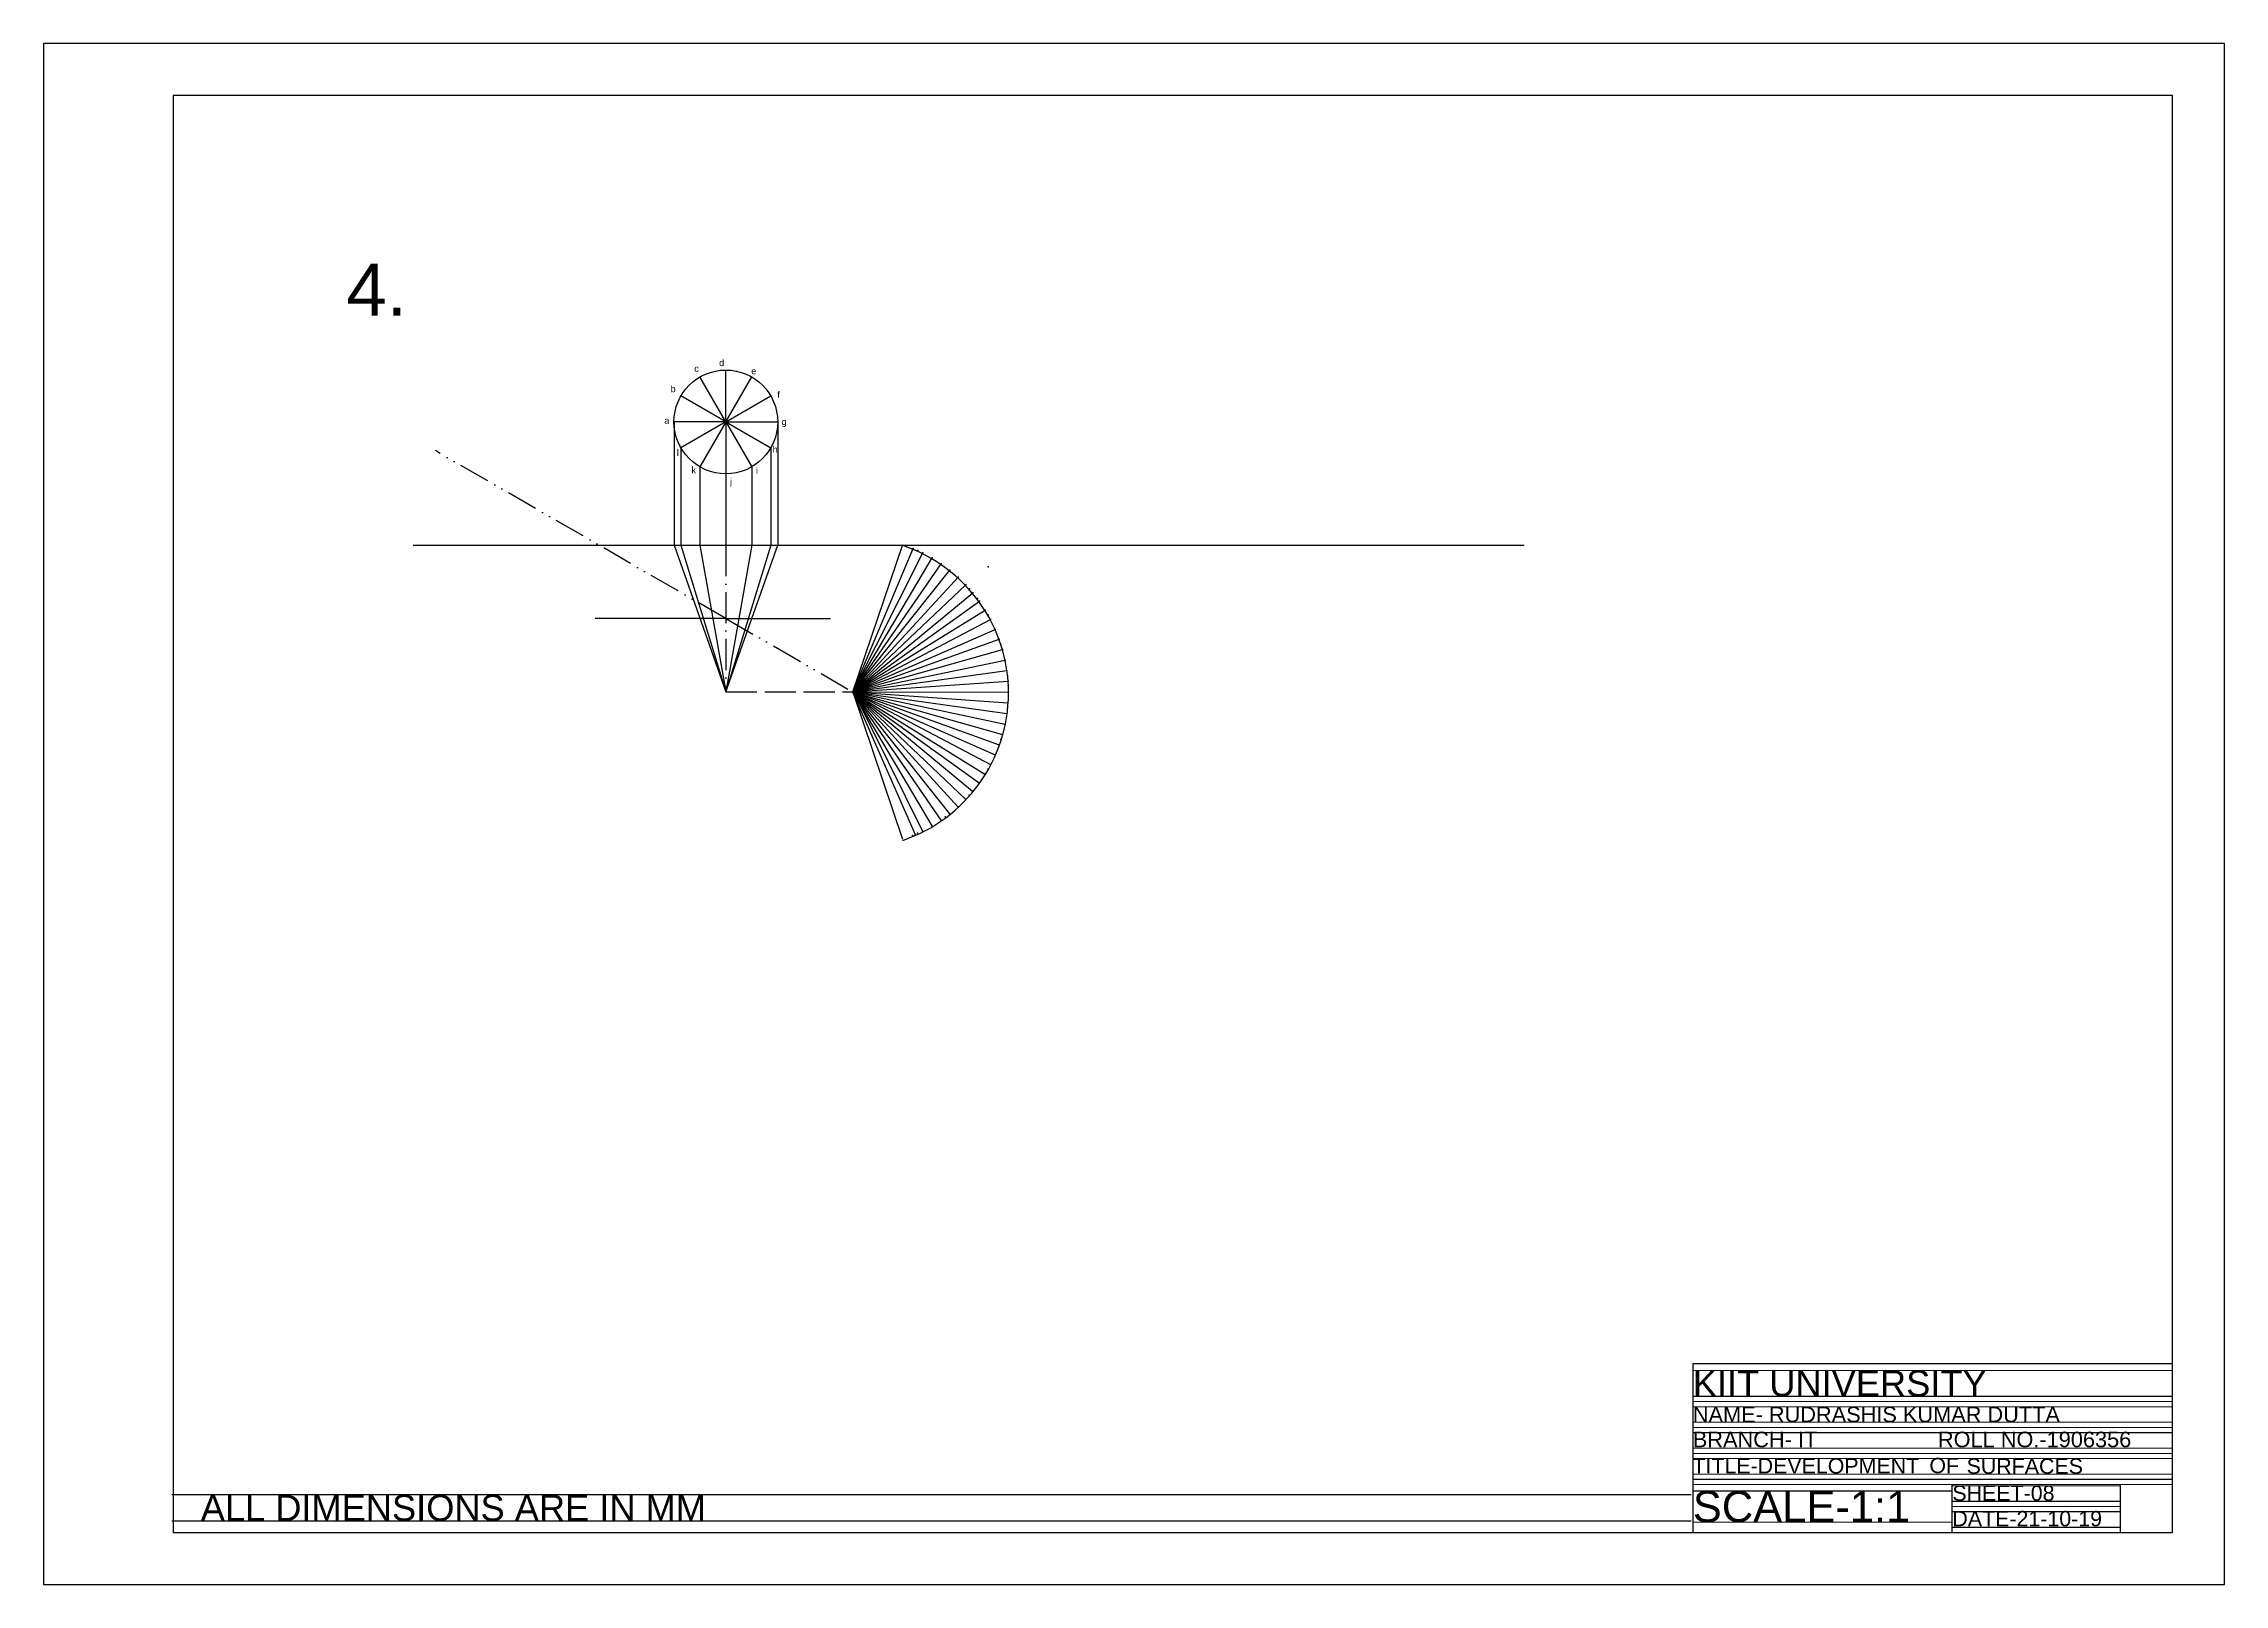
# Model space of a CAD drawing. Header units: millimetres. Extents: x 2277 to 3118, y 1000 to 1594.
import ezdxf

# ---------------------------------------------------------------- set-up
doc = ezdxf.new("R2010")
doc.units = ezdxf.units.MM
for name, pattern in [('ACAD_ISO02W100', [15, 12, -3]), ('ACAD_ISO10W100', [18, 12, -3, 0, -3]), ('ACAD_ISO12W100', [21, 12, -3, 0, -3, 0, -3])]:
    doc.linetypes.add(name, pattern=pattern)
doc.styles.get("Standard").update_dxf_attribs({"font": 'arial.ttf'})

# ---------------------------------------------------------------- blocks, each defined once
blk = doc.blocks.new('*U1')
blk.add_line((20, 20), (40, 20))
blk.add_circle((20, 20), 20)
blk = doc.blocks.new('*U2')
at = {"color": 0, "linetype": 'ByBlock', "lineweight": -2, "transparency": 16777216}
for p, rotation in [((4152.16, 1815.32), 30), ((4166.8, 1815.32), 59.99999999999999), ((4186.8, 1835.32), 120), ((4186.8, 1849.96), 150), ((4166.8, 1869.96), 210), ((4152.16, 1869.96), 240), ((4132.16, 1849.96), 300.0000000000001), ((4132.16, 1835.32), 329.9999999999999), ((4179.48, 1822.64), 90), ((4179.48, 1862.64), 180), ((4139.48, 1862.64), 269.9999999999999)]:
    blk.add_blockref('*U1', p, dxfattribs=dict(at, rotation=rotation))
blk.add_blockref('*U1', (4139.48, 1822.64), dxfattribs=at)

msp = doc.modelspace()

# ---------------------------------------------------------------- linework, layer by layer
for p, q in [((2276.92, 1594.44), (2276.92, 1000.44)), ((2326.92, 1574.44), (2326.92, 1020.44)), ((2520.03, 1448.61), (2520.03, 1401.11)), ((2560.03, 1448.61), (2560.03, 1401.11)), ((2522.71, 1438.61), (2522.71, 1401.11)), ((2557.35, 1438.61), (2557.35, 1401.11)), ((2530.03, 1431.29), (2530.03, 1401.11)), ((2550.03, 1431.29), (2550.03, 1401.11)), ((2540.03, 1428.61), (2540.03, 1401.11)), ((2419.43, 1401.11), (2847.85, 1401.11)), ((2520.03, 1401.11), (2540.03, 1344.54)), ((2522.71, 1401.11), (2540.03, 1344.54)), ((2530.03, 1401.11), (2540.03, 1344.54)), ((2540.03, 1344.54), (2560.03, 1401.11)), ((2550.03, 1401.11), (2540.03, 1344.54)), ((2557.35, 1401.11), (2540.03, 1344.54)), ((2588.98, 1344.54), (2608.34, 1401.33)), ((2588.98, 1344.54), (2612.21, 1399.86)), ((2588.98, 1344.54), (2615.98, 1398.13)), ((2588.98, 1344.54), (2619.61, 1396.14)), ((2588.98, 1344.54), (2623.1, 1393.9)), ((2588.98, 1344.54), (2626.43, 1391.42)), ((2588.98, 1344.54), (2629.57, 1388.73)), ((2588.98, 1344.54), (2632.53, 1385.82)), ((2588.98, 1344.54), (2635.27, 1382.71)), ((2588.98, 1344.54), (2637.8, 1379.43)), ((2540.03, 1372.83), (2489.59, 1372.83)), ((2540.03, 1372.83), (2580.32, 1372.83)), ((2588.98, 1344.54), (2640.09, 1375.97)), ((2588.98, 1344.54), (2642.14, 1372.37)), ((2588.98, 1344.54), (2643.93, 1368.63)), ((2588.98, 1344.54), (2645.47, 1364.78)), ((2588.98, 1344.54), (2646.73, 1360.83)), ((2588.98, 1344.54), (2647.71, 1356.81)), ((2588.98, 1344.54), (2648.42, 1352.72)), ((2588.98, 1344.54), (2648.84, 1348.6)), ((2588.85, 1344.49), (2648.98, 1344.46)), ((2588.85, 1344.49), (2648.83, 1340.32)), ((2588.85, 1344.49), (2648.4, 1336.19)), ((2588.85, 1344.49), (2645.41, 1324.14)), ((2588.85, 1344.49), (2642.06, 1316.56)), ((2588.85, 1344.49), (2635.17, 1306.24)), ((2588.85, 1344.49), (2632.41, 1303.14)), ((2588.85, 1344.49), (2626.29, 1297.55)), ((2588.85, 1344.49), (2622.96, 1295.09)), ((2588.85, 1344.49), (2619.46, 1292.86)), ((2588.85, 1344.49), (2613.07, 1289.59)), ((2588.98, 1344.54), (2608.18, 1287.7)), ((2588.98, 1344.54), (2608.18, 1287.7)), ((2588.98, 1344.54), (2608.18, 1287.7)), ((2588.98, 1344.54), (2588.98, 1344.54)), ((2588.98, 1344.54), (2647.68, 1332.11)), ((2588.98, 1344.54), (2629.45, 1300.24)), ((2589.01, 1344.47), (2646.68, 1328.09)), ((2589.02, 1344.43), (2643.86, 1320.3)), ((2589.03, 1344.4), (2639.89, 1312.79)), ((2589.03, 1344.4), (2637.7, 1309.52)), ((2589.21, 1344.49), (2615.82, 1290.88)), ((2912.92, 1085.44), (3097.92, 1085.54)), ((2912.93, 1082.94), (3097.93, 1083.04)), ((2912.93, 1072.94), (3097.93, 1073.04)), ((2912.93, 1070.94), (3097.93, 1071.04)), ((2912.93, 1068.94), (3097.93, 1069.04)), ((2912.94, 1062.94), (3097.94, 1063.04)), ((2912.94, 1060.94), (3097.94, 1061.04)), ((2912.94, 1058.94), (3097.94, 1059.04)), ((2912.94, 1052.94), (3097.94, 1053.04)), ((2912.94, 1050.94), (3097.94, 1051.04)), ((2912.94, 1048.94), (3097.94, 1049.04)), ((2912.95, 1042.94), (3097.95, 1043.04)), ((2912.32, 1034.96), (2326.32, 1034.96)), ((2912.92, 1036.44), (3012.92, 1036.49)), ((2912.95, 1040.94), (3097.95, 1041.04)), ((2912.95, 1038.94), (3097.95, 1039.04)), ((3012.92, 1020.49), (3012.91, 1038.99)), ((3012.91, 1038.49), (3077.91, 1038.53)), ((3012.91, 1038.49), (3077.91, 1038.53)), ((3077.92, 1020.53), (3077.91, 1039.03)), ((3012.92, 1032.49), (3077.92, 1032.53)), ((3012.92, 1030.49), (3077.92, 1030.53)), ((3012.92, 1028.49), (3077.92, 1028.53)), ((2326.32, 1024.96), (2912.32, 1024.96)), ((2912.92, 1024.44), (3012.92, 1024.49)), ((3012.92, 1022.49), (3077.92, 1022.53)), ((3012.92, 1020.49), (3077.92, 1020.53)), ((3012.92, 1020.49), (3012.92, 1020.49)), ((3077.92, 1020.53), (3077.92, 1020.44))]:
    msp.add_line(p, q)
at = {"linetype": 'ACAD_ISO12W100'}
for q in [(2428.03, 1437.53), (2588.98, 1344.54)]:
    msp.add_line((2540.03, 1372.83), q, dxfattribs=at)
at = {"linetype": 'ACAD_ISO10W100'}
for q in [(2540.03, 1344.54), (2540.03, 1372.83)]:
    msp.add_line((2540.03, 1401.11), q, dxfattribs=at)
at = {"linetype": 'ACAD_ISO02W100'}
msp.add_line((2540.03, 1344.54), (2588.98, 1344.54), dxfattribs=at)
for points in [[(2276.92, 1000.44), (3117.92, 1000.44), (3117.92, 1594.44), (2276.92, 1594.44)], [(2912.92, 1020.44), (3097.92, 1020.44), (3097.92, 1085.44), (2912.92, 1085.44)]]:
    msp.add_lwpolyline(points, close=True)
msp.add_lwpolyline([(2326.92, 1020.44), (3097.92, 1020.44), (3097.92, 1574.44), (2326.92, 1574.44)])
msp.add_arc((2589.02, 1344.12), 60, 288.65725, 71.18063)
for p in [(2612.21, 1399.86), (2614.11, 1399.03), (2615.98, 1398.13), (2619.61, 1396.14), (2619.61, 1396.14), (2623.1, 1393.9), (2626.43, 1391.42), (2629.57, 1388.73), (2629.57, 1388.73), (2641.13, 1392.69), (2527.46, 1380.09), (2527.46, 1380.09), (2632.53, 1385.82), (2633.93, 1384.29), (2635.27, 1382.71), (2637.02, 1380.49), (2637.8, 1379.43), (2637.8, 1379.43), (2529.51, 1378.91), (2534.46, 1376.04), (2540.03, 1372.83), (2640.09, 1375.97), (2641.15, 1374.19), (2642.14, 1372.37), (2544.56, 1370.21), (2547.39, 1368.58), (2548.33, 1368.03), (2643.93, 1368.63), (2643.93, 1368.63), (2645.47, 1364.78), (2646.13, 1362.82), (2646.73, 1360.83), (2647.71, 1356.81), (2647.71, 1356.81), (2648.42, 1352.72), (2648.67, 1350.67), (2648.84, 1348.6), (2648.93, 1347.08), (2648.65, 1338.25), (2648.83, 1340.32), (2648.98, 1344.46), (2648.98, 1344.46), (2647.68, 1332.11), (2647.68, 1332.11), (2648.4, 1336.19), (2645.41, 1324.14), (2646.08, 1326.1), (2646.68, 1328.09), (2639.89, 1312.79), (2640, 1312.97), (2641.06, 1314.75), (2642.06, 1316.56), (2643.86, 1320.3), (2643.86, 1320.3), (2633.81, 1304.67), (2635.17, 1306.24), (2637.7, 1309.52), (2637.7, 1309.52), (2624.65, 1296.29), (2626.29, 1297.55), (2629.45, 1300.24), (2629.45, 1300.24), (2632.41, 1303.14), (2612.06, 1289.16), (2613.07, 1289.59), (2613.95, 1289.99), (2615.82, 1290.88), (2619.46, 1292.86), (2619.46, 1292.86), (2622.96, 1295.09)]:
    msp.add_point(p)

# ---------------------------------------------------------------- block references
msp.add_blockref('*U2', (-1619.46, -394.03))

# ---------------------------------------------------------------- texts
for s, height, p in [('KIIT UNIVERSITY', 10, (2912.93, 1072.94)), ('NAME- RUDRASHIS KUMAR DUTTA', 6, (2912.94, 1062.94)), ('BRANCH- IT                    ROLL NO.-1906356', 6, (2912.94, 1053.3)), ('ALL DIMENSIONS ARE IN MM', 10, (2337.53, 1024.96)), ('SCALE-1:1', 12, (2912.92, 1024.44))]:
    msp.add_text(s, height=height).set_placement(p)
at = {"attachment_point": 1}
for s, width, insert, char_height in [('4.', 32.915, (2393.69, 1509.6), 20), ('d', 2.5972, (2537.43, 1472.64), 2.5), ('c', 2.1915, (2527.84, 1470.43), 2.5), ('e', 3.7437, (2549.81, 1469.47), 2.5), ('b', 2.9853, (2518.72, 1462.56), 2.5), ('f', 3.4557, (2559.89, 1460.45), 2.5), ('a', 6.4033, (2516.31, 1450.39), 2.5), ('g', 4.7036, (2561.52, 1449.9), 2.5), ('l', 4.2237, (2521.11, 1438.01), 2.5), ('h', 5.5676, (2558.07, 1439.26), 2.5), ('k', 3.2524, (2526.77, 1431.29), 2.5), ('i', 2.7838, (2551.64, 1431.11), 2.5), ('j', 2.3998, (2541.65, 1426.98), 2.5), ('TITLE-DEVELOPMENT', 0.00321, (2912.76, 1049.09), 5.9), ('OF ', 1.2739, (3004.16, 1049.21), 5.9), ('SURFACES', 0.00321, (3018.51, 1049), 5.9), ('SHEET-08\\PDATE-21-10-19', 0.00321, (3013.03, 1038.57), 5.9)]:
    msp.add_mtext_dynamic_manual_height_columns(s, width=width, gutter_width=12.5, heights=[0], dxfattribs=dict(at, insert=insert, char_height=char_height))

doc.saveas('drawing.dxf')
